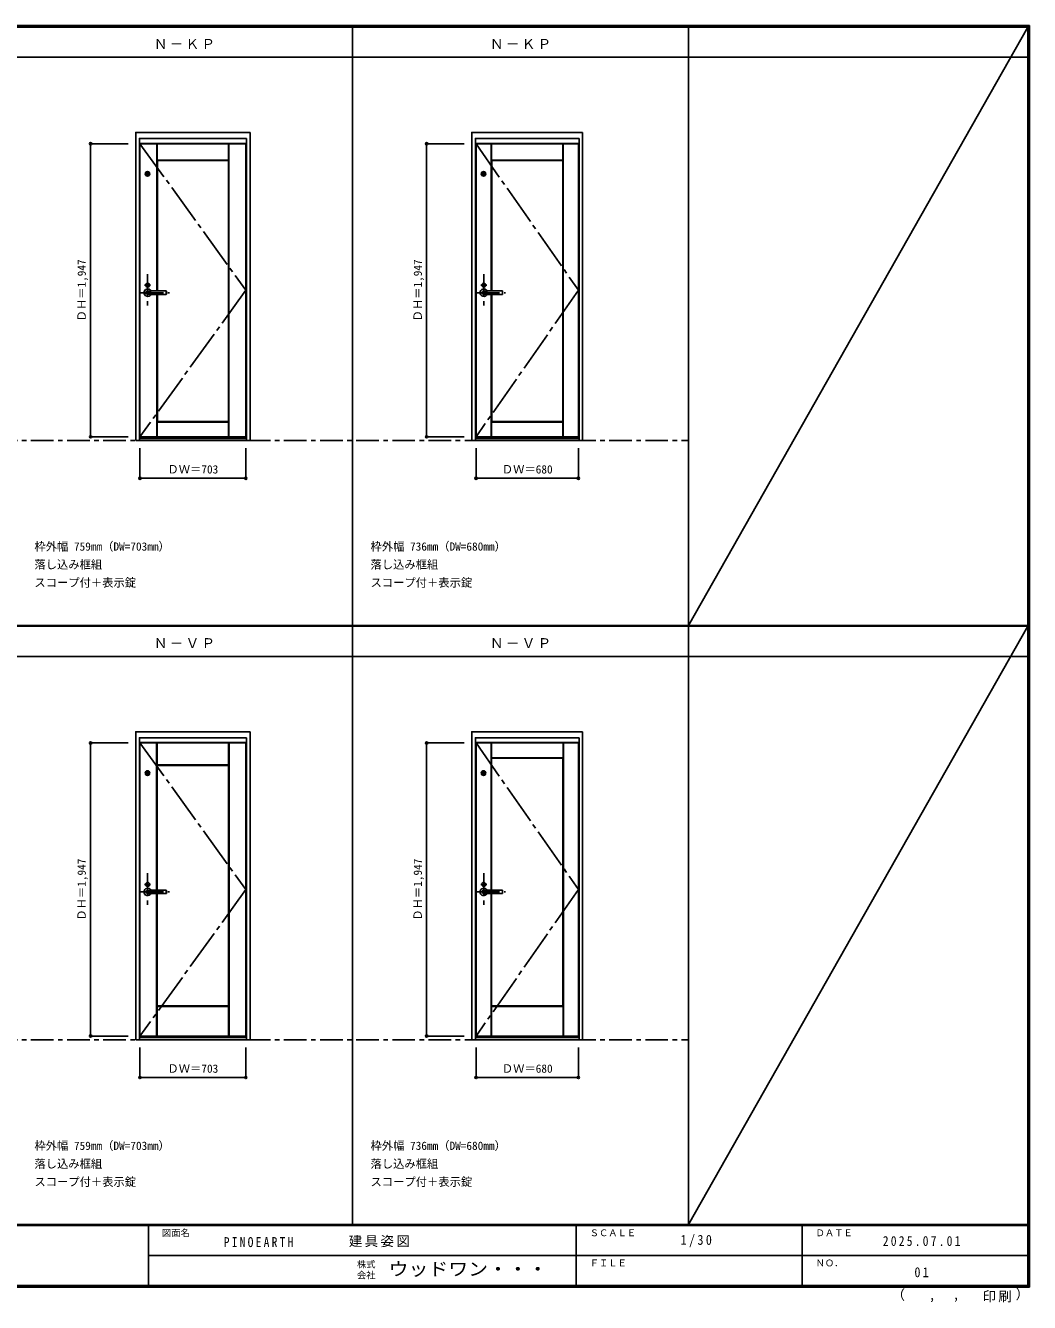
# Model space of a CAD drawing. Units: millimetres, scale not verified. Extents: x -6000 to 5700, y -4307 to 4175.
# Drawn here: x -966 to 5700, y -4307 to 4175 of the extents above; entities that cross this region are included whole.
import ezdxf
from ezdxf.enums import TextEntityAlignment as Align

# ---------------------------------------------------------------- set-up
doc = ezdxf.new("R2010")
doc.units = ezdxf.units.MM
doc.header["$LTSCALE"] = 30
doc.header["$PDMODE"] = 32
doc.header["$PDSIZE"] = 15
for name, pattern in [('CHAIN1', [8, 5, -1, 1, -1]), ('CHAIN2', [12, 9, -1, 1, -1]), ('DASHED1', [1.8, 1.2, -0.6])]:
    doc.linetypes.add(name, pattern=pattern)
for name, color, linetype in [('0-1_通り芯', 4, 'CHAIN1'), ('0-2_扉', 3, 'Continuous'), ('0-3_仕上げ', 7, 'Continuous'), ('0-4_枠', 3, 'Continuous'), ('0-5_レバー', 3, 'Continuous'), ('0-7_', 7, 'CHAIN2'), ('0-A_文字', 7, 'Continuous'), ('0-B_寸法', 7, 'Continuous'), ('F-1_枠', 6, 'Continuous'), ('F-A_文字', 7, 'Continuous')]:
    doc.layers.add(name, color=color, linetype=linetype)
doc.styles.add('ＭＳ ゴシック', font='')
doc.styles.get('ＭＳ ゴシック').set_extended_font_data('MS Gothic')

msp = doc.modelspace()

# ---------------------------------------------------------------- linework, layer by layer
at = {"layer": '0-1_通り芯'}
for p, q in [((-155.2, 2524.5), (-155.2, 2314.5)), ((2076.4, 2524.5), (2076.4, 2314.5)), ((-200.2, 2400.5), (-10.2, 2400.5)), ((-175.2, 2450.5), (-135.2, 2450.5)), ((2031.4, 2400.5), (2221.4, 2400.5)), ((2056.4, 2450.5), (2096.4, 2450.5)), ((-155.2, -1456), (-155.2, -1666)), ((2076.4, -1456), (2076.4, -1666)), ((-200.2, -1580), (-10.2, -1580)), ((-175.2, -1530), (-135.2, -1530)), ((2031.4, -1580), (2221.4, -1580)), ((2056.4, -1530), (2096.4, -1530))]:
    msp.add_line(p, q, dxfattribs=at)
at = {"layer": '0-1_通り芯', "color": 7}
for p, q in [((-5490, 1418), (3436.4, 1418)), ((-5490, -2562.5), (3436.4, -2562.5))]:
    msp.add_line(p, q, dxfattribs=at)
at = {"layer": '0-2_扉'}
for p, q in [((-206.2, 3390), (496.8, 3390)), ((-206.2, 1443), (-206.2, 3390)), ((496.8, 1443), (496.8, 3390)), ((2025.4, 3390), (2705.4, 3390)), ((2025.4, 1443), (2025.4, 3390)), ((2705.4, 1443), (2705.4, 3390)), ((-206.2, 1443), (496.8, 1443)), ((2025.4, 1443), (2705.4, 1443)), ((-206.2, -590.5), (496.8, -590.5)), ((-206.2, -2537.5), (-206.2, -590.5)), ((496.8, -2537.5), (496.8, -590.5)), ((2025.4, -590.5), (2705.4, -590.5)), ((2025.4, -2537.5), (2025.4, -590.5)), ((2705.4, -2537.5), (2705.4, -590.5)), ((-206.2, -2537.5), (496.8, -2537.5)), ((2025.4, -2537.5), (2705.4, -2537.5))]:
    msp.add_line(p, q, dxfattribs=at)
at = {"layer": '0-3_仕上げ'}
for p, q in [((-94.2, 2412), (-94.2, 3390)), ((-92.7, 3280), (-92.7, 3390)), ((-91.2, 3281.5), (-91.2, 3390)), ((381.8, 3281.5), (381.8, 3390)), ((383.3, 3280), (383.3, 3390)), ((384.8, 1443), (384.8, 3390)), ((2125.9, 2412), (2125.9, 3390)), ((2128.9, 3281.5), (2128.9, 3390)), ((2601.9, 3281.5), (2601.9, 3390)), ((2603.4, 3280), (2603.4, 3390)), ((2604.9, 1443), (2604.9, 3390)), ((-91.2, 3281.5), (-92.7, 3280)), ((-90.2, 3277.5), (-92.7, 3280)), ((381.8, 3281.5), (-91.2, 3281.5)), ((380.8, 3277.5), (383.3, 3280)), ((381.8, 3281.5), (383.3, 3280)), ((2129.9, 3277.5), (2127.4, 3280)), ((2128.9, 3281.5), (2601.9, 3281.5)), ((2600.9, 3277.5), (2603.4, 3280)), ((2601.9, 3281.5), (2603.4, 3280)), ((-94.2, 1443), (-94.2, 2389)), ((2125.9, 1443), (2125.9, 2389)), ((-90.2, 1545), (-92.7, 1542.5)), ((-91.2, 1541), (-92.7, 1542.5)), ((-92.7, 1443), (-92.7, 1542.5)), ((-91.2, 1443), (-91.2, 1541)), ((-91.2, 1541), (381.8, 1541)), ((380.8, 1545), (383.3, 1542.5)), ((381.8, 1541), (383.3, 1542.5)), ((381.8, 1443), (381.8, 1541)), ((383.3, 1443), (383.3, 1542.5)), ((2129.9, 1545), (2127.4, 1542.5)), ((2127.4, 1443), (2127.4, 1542.5)), ((2128.9, 1541), (2127.4, 1542.5)), ((2128.9, 1443), (2128.9, 1541)), ((2128.9, 1541), (2601.9, 1541)), ((2600.9, 1545), (2603.4, 1542.5)), ((2601.9, 1541), (2603.4, 1542.5)), ((2601.9, 1443), (2601.9, 1541)), ((2603.4, 1443), (2603.4, 1542.5)), ((-95.2, -1568.5), (-95.2, -590.5)), ((-93.7, -738), (-93.7, -590.5)), ((382.8, -736.5), (382.8, -590.5)), ((384.3, -738), (384.3, -590.5)), ((385.8, -2537.5), (385.8, -590.5)), ((2124.9, -1568.5), (2124.9, -590.5)), ((2126.4, -690), (2126.4, -590.5)), ((2127.9, -688.5), (2127.9, -590.5)), ((2602.9, -688.5), (2602.9, -590.5)), ((2604.4, -690), (2604.4, -590.5)), ((2605.9, -2537.5), (2605.9, -590.5)), ((-92.2, -736.5), (-93.7, -738)), ((-91.2, -740.5), (-93.7, -738)), ((381.8, -740.5), (384.3, -738)), ((382.8, -736.5), (384.3, -738)), ((2127.9, -688.5), (2126.4, -690)), ((2128.9, -692.5), (2126.4, -690)), ((2127.9, -688.5), (2602.9, -688.5)), ((2601.9, -692.5), (2604.4, -690)), ((2602.9, -688.5), (2604.4, -690)), ((-95.2, -2537.5), (-95.2, -1591.5)), ((2124.9, -2537.5), (2124.9, -1591.5)), ((-91.2, -2337.5), (-93.7, -2340)), ((-92.2, -2341.5), (-93.7, -2340)), ((-93.7, -2537.5), (-93.7, -2340)), ((-92.2, -2537.5), (-92.2, -2341.5)), ((-92.2, -2341.5), (382.8, -2341.5)), ((381.8, -2337.5), (384.3, -2340)), ((382.8, -2341.5), (384.3, -2340)), ((382.8, -2537.5), (382.8, -2341.5)), ((384.3, -2537.5), (384.3, -2340)), ((2128.9, -2337.5), (2126.4, -2340)), ((2126.4, -2537.5), (2126.4, -2340)), ((2127.9, -2341.5), (2126.4, -2340)), ((2127.9, -2341.5), (2602.9, -2341.5)), ((2127.9, -2537.5), (2127.9, -2341.5)), ((2601.9, -2337.5), (2604.4, -2340)), ((2602.9, -2341.5), (2604.4, -2340)), ((2602.9, -2537.5), (2602.9, -2341.5)), ((2604.4, -2537.5), (2604.4, -2340))]:
    msp.add_line(p, q, dxfattribs=at)
at = {"layer": '0-3_仕上げ', "color": 3}
for p, q in [((-90.2, 2412), (-90.2, 3277.5)), ((380.8, 3277.5), (-90.2, 3277.5)), ((380.8, 1545), (380.8, 3277.5)), ((2129.9, 2412), (2129.9, 3277.5)), ((2600.9, 3277.5), (2129.9, 3277.5)), ((-90.2, 1545), (-90.2, 2389)), ((2129.9, 1545), (2129.9, 2389)), ((-90.2, 1545), (380.8, 1545)), ((-91.2, -1568.5), (-91.2, -740.5)), ((2601.9, -692.5), (2128.9, -692.5)), ((2128.9, -1568.5), (2128.9, -692.5)), ((2601.9, -2337.5), (2601.9, -692.5)), ((-91.2, -2337.5), (-91.2, -1591.5)), ((2128.9, -2337.5), (2128.9, -1591.5)), ((-91.2, -2337.5), (381.8, -2337.5)), ((2128.9, -2337.5), (2601.9, -2337.5))]:
    msp.add_line(p, q, dxfattribs=at)
at = {"layer": '0-3_仕上げ', "color": 4, "linetype": 'DASHED1'}
for p, q in [((-167.7, 3185.1), (-151.3, 3201.5)), ((-167.62, 3195.07), (-161.27, 3201.42)), ((-163.23, 3179.67), (-145.87, 3197.03)), ((-155.48, 3177.52), (-143.72, 3189.28)), ((2063.9, 3185.1), (2080.3, 3201.5)), ((2063.98, 3195.07), (2070.33, 3201.42)), ((2068.37, 3179.67), (2085.73, 3197.03)), ((2076.12, 3177.52), (2087.88, 3189.28)), ((-167.7, -795.4), (-151.3, -779)), ((-167.62, -785.43), (-161.27, -779.08)), ((-163.23, -800.83), (-145.87, -783.47)), ((-155.48, -802.98), (-143.72, -791.22)), ((2063.9, -795.4), (2080.3, -779)), ((2063.98, -785.43), (2070.33, -779.08)), ((2068.37, -800.83), (2085.73, -783.47)), ((2076.12, -802.98), (2087.88, -791.22))]:
    msp.add_line(p, q, dxfattribs=at)
at = {"layer": '0-3_仕上げ'}
for points in [[(2128.9, 3281.5), (2127.4, 3280), (2127.4, 3390)], [(382.8, -736.5), (-92.2, -736.5), (-92.2, -590.5)]]:
    msp.add_lwpolyline(points, dxfattribs=at)
at = {"layer": '0-3_仕上げ', "color": 3}
for points in [[(2129.9, 1545), (2600.9, 1545), (2600.9, 3277.5)], [(381.8, -2337.5), (381.8, -740.5), (-91.2, -740.5)]]:
    msp.add_lwpolyline(points, dxfattribs=at)
at = {"layer": '0-3_仕上げ'}
for centre in [(-156.2, 3190), (2075.4, 3190), (-156.2, -790.5), (2075.4, -790.5)]:
    msp.add_circle(centre, 15, dxfattribs=at)
at = {"layer": '0-3_仕上げ', "color": 3}
for centre in [(-156.2, 3190), (2075.4, 3190), (-156.2, -790.5), (2075.4, -790.5)]:
    msp.add_circle(centre, 12.5, dxfattribs=at)
at = {"layer": '0-4_枠'}
for p, q in [((500.8, 1418), (500.8, 3425)), ((524.8, 1418), (524.8, 3465)), ((2709.4, 1418), (2709.4, 3425)), ((2733.4, 1418), (2733.4, 3465)), ((-210.2, 3392), (500.8, 3392)), ((2021.4, 3392), (2709.4, 3392)), ((-234.2, 1418), (524.8, 1418)), ((-210.2, 1433), (500.8, 1433)), ((1997.4, 1418), (2733.4, 1418)), ((2021.4, 1433), (2709.4, 1433)), ((-210.2, -588.5), (500.8, -588.5)), ((500.8, -2562.5), (500.8, -555.5)), ((524.8, -2562.5), (524.8, -515.5)), ((2021.4, -588.5), (2709.4, -588.5)), ((2709.4, -2562.5), (2709.4, -555.5)), ((2733.4, -2562.5), (2733.4, -515.5)), ((-234.2, -2562.5), (524.8, -2562.5)), ((-210.2, -2547.5), (500.8, -2547.5)), ((1997.4, -2562.5), (2733.4, -2562.5)), ((2021.4, -2547.5), (2709.4, -2547.5))]:
    msp.add_line(p, q, dxfattribs=at)
for points in [[(-234.2, 1418), (-234.2, 3465), (524.8, 3465)], [(-210.2, 1418), (-210.2, 3425), (500.8, 3425)], [(1997.4, 1418), (1997.4, 3465), (2733.4, 3465)], [(2021.4, 1418), (2021.4, 3425), (2709.4, 3425)], [(-234.2, -2562.5), (-234.2, -515.5), (524.8, -515.5)], [(-210.2, -2562.5), (-210.2, -555.5), (500.8, -555.5)], [(1997.4, -2562.5), (1997.4, -515.5), (2733.4, -515.5)], [(2021.4, -2562.5), (2021.4, -555.5), (2709.4, -555.5)]]:
    msp.add_lwpolyline(points, dxfattribs=at)
at = {"layer": '0-5_レバー'}
for p, q in [((-155.2, 2410), (-136.2, 2410)), ((-155.2, 2391), (-136.2, 2391)), ((-136.2, 2411), (-135.2, 2412)), ((-136.2, 2390), (-136.2, 2411)), ((-136.2, 2390), (-135.2, 2389)), ((-135.2, 2412), (-31.2, 2412)), ((-31.2, 2389), (-135.2, 2389)), ((-30.2, 2411), (-31.2, 2412)), ((-30.2, 2390), (-31.2, 2389)), ((-30.2, 2390), (-30.2, 2411)), ((2076.4, 2410), (2095.4, 2410)), ((2076.4, 2391), (2095.4, 2391)), ((2095.4, 2411), (2096.4, 2412)), ((2095.4, 2390), (2095.4, 2411)), ((2095.4, 2390), (2096.4, 2389)), ((2096.4, 2412), (2200.4, 2412)), ((2200.4, 2389), (2096.4, 2389)), ((2201.4, 2411), (2200.4, 2412)), ((2201.4, 2390), (2200.4, 2389)), ((2201.4, 2390), (2201.4, 2411)), ((-155.2, -1570.5), (-136.2, -1570.5)), ((-155.2, -1589.5), (-136.2, -1589.5)), ((-136.2, -1569.5), (-135.2, -1568.5)), ((-136.2, -1590.5), (-136.2, -1569.5)), ((-136.2, -1590.5), (-135.2, -1591.5)), ((-135.2, -1568.5), (-31.2, -1568.5)), ((-31.2, -1591.5), (-135.2, -1591.5)), ((-30.2, -1569.5), (-31.2, -1568.5)), ((-30.2, -1590.5), (-31.2, -1591.5)), ((-30.2, -1590.5), (-30.2, -1569.5)), ((2076.4, -1570.5), (2095.4, -1570.5)), ((2076.4, -1589.5), (2095.4, -1589.5)), ((2095.4, -1569.5), (2096.4, -1568.5)), ((2095.4, -1590.5), (2095.4, -1569.5)), ((2095.4, -1590.5), (2096.4, -1591.5)), ((2096.4, -1568.5), (2200.4, -1568.5)), ((2200.4, -1591.5), (2096.4, -1591.5)), ((2201.4, -1569.5), (2200.4, -1568.5)), ((2201.4, -1590.5), (2200.4, -1591.5)), ((2201.4, -1590.5), (2201.4, -1569.5))]:
    msp.add_line(p, q, dxfattribs=at)
at = {"layer": '0-5_レバー', "color": 4}
for p, q in [((-135.2, 2389), (-135.2, 2412)), ((-31.2, 2412), (-31.2, 2389)), ((2096.4, 2389), (2096.4, 2412)), ((2200.4, 2412), (2200.4, 2389)), ((-135.2, -1591.5), (-135.2, -1568.5)), ((-31.2, -1568.5), (-31.2, -1591.5)), ((2096.4, -1591.5), (2096.4, -1568.5)), ((2200.4, -1568.5), (2200.4, -1591.5))]:
    msp.add_line(p, q, dxfattribs=at)
for centre in [(-155.2, 2450.5), (2076.4, 2450.5), (-155.2, -1530), (2076.4, -1530)]:
    msp.add_circle(centre, 13, dxfattribs=at)
for centre, radius, start, end in [((-155.2, 2400.5), 24.55, 27.93255, 332.06745), ((-155.2, 2400.5), 11, 59.72736, 300.27264), ((2076.4, 2400.5), 24.55, 27.93255, 332.06745), ((2076.4, 2400.5), 11, 59.72736, 300.27264), ((-155.2, -1580), 24.55, 27.93255, 332.06745), ((-155.2, -1580), 11, 59.72736, 300.27264), ((2076.4, -1580), 24.55, 27.93255, 332.06745), ((2076.4, -1580), 11, 59.72736, 300.27264)]:
    msp.add_arc(centre, radius, start, end, dxfattribs=at)
at = {"layer": '0-5_レバー'}
for centre in [(-155.2, 2400.5), (2076.4, 2400.5), (-155.2, -1580), (2076.4, -1580)]:
    msp.add_arc(centre, 9.5, 90, 270, dxfattribs=at)
at = {"layer": '0-7_'}
for p, q in [((-206.2, 3390), (496.8, 2416.5)), ((496.8, 2416.5), (-206.2, 1443)), ((-206.2, -590.5), (496.8, -1564)), ((496.8, -1564), (-206.2, -2537.5))]:
    msp.add_line(p, q, dxfattribs=at)
for points in [[(2025.4, 3390), (2705.4, 2416.5), (2025.4, 1443)], [(2025.4, -590.5), (2705.4, -1564), (2025.4, -2537.5)]]:
    msp.add_lwpolyline(points, dxfattribs=at)
at = {"layer": '0-B_寸法', "color": 4}
for p, q in [((-534.2, 3390), (-284.2, 3390)), ((-534.2, 3390), (-534.2, 1443)), ((1697.4, 3390), (1947.4, 3390)), ((1697.4, 3390), (1697.4, 1443)), ((-534.2, 1443), (-284.2, 1443)), ((1697.4, 1443), (1947.4, 1443)), ((-206.2, 1168), (-206.2, 1368)), ((496.8, 1168), (496.8, 1368)), ((2025.4, 1168), (2025.4, 1368)), ((2705.4, 1168), (2705.4, 1368)), ((-206.2, 1168), (496.8, 1168)), ((2025.4, 1168), (2705.4, 1168)), ((-534.2, -590.5), (-284.2, -590.5)), ((-534.2, -590.5), (-534.2, -2537.5)), ((1697.4, -590.5), (1947.4, -590.5)), ((1697.4, -590.5), (1697.4, -2537.5)), ((-534.2, -2537.5), (-284.2, -2537.5)), ((1697.4, -2537.5), (1947.4, -2537.5)), ((-206.2, -2812.5), (-206.2, -2612.5)), ((496.8, -2812.5), (496.8, -2612.5)), ((2025.4, -2812.5), (2025.4, -2612.5)), ((2705.4, -2812.5), (2705.4, -2612.5)), ((-206.2, -2812.5), (496.8, -2812.5)), ((2025.4, -2812.5), (2705.4, -2812.5))]:
    msp.add_line(p, q, dxfattribs=at)
at = {"layer": '0-B_寸法'}
for p in [(-534.2, 3390), (1697.4, 3390), (-534.2, 1443), (1697.4, 1443), (-206.2, 1168), (496.8, 1168), (2025.4, 1168), (2705.4, 1168), (-534.2, -590.5), (1697.4, -590.5), (-534.2, -2537.5), (1697.4, -2537.5), (-206.2, -2812.5), (496.8, -2812.5), (2025.4, -2812.5), (2705.4, -2812.5)]:
    msp.add_point(p, dxfattribs=at)
at = {"layer": 'F-1_枠'}
for p, q in [((-6000, 4175), (5700, 4175)), ((-6000, 4170), (5700, 4170)), ((-6000, 4165), (5700, 4165)), ((1204.8, 4175), (1204.8, -3790)), ((3436.4, 4175), (3436.4, -3790)), ((5690, 4175), (5690, -4205)), ((5695, 4175), (5695, -4205)), ((5700, 4175), (5700, -4205)), ((-6000, 3965), (5700, 3965)), ((-6000, 190.5), (5700, 190.5)), ((-6000, 187.5), (5700, 187.5)), ((-6000, 184.5), (5700, 184.5)), ((-6000, -15.5), (5700, -15.5)), ((5700, -3790), (-6000, -3790)), ((5700, -3795), (-6000, -3795)), ((-150, -3795), (-150, -4195)), ((2690, -3795), (2690, -4195)), ((4190, -3795), (4190, -4195)), ((-150, -3995), (5690, -3995.01)), ((5700, -4195), (-6000, -4195)), ((5700, -4200), (-6000, -4200)), ((5700, -4205), (-6000, -4205))]:
    msp.add_line(p, q, dxfattribs=at)
at = {"layer": 'F-A_文字'}
for p, q in [((3436.4, 190.5), (5690, 4165)), ((3436.4, -3790), (5690, 184.5))]:
    msp.add_line(p, q, dxfattribs=at)

# ---------------------------------------------------------------- texts
at = {"layer": '0-A_文字', "style": 'ＭＳ ゴシック'}
for s, p in [('枠外幅 759mm（DW=703mm）', (-906.8, 670.5)), ('枠外幅 736mm（DW=680mm）', (1324.8, 670.5)), ('落し込み框組', (-906.8, 550.5)), ('落し込み框組', (1324.8, 550.5)), ('スコープ付＋表示錠', (-906.8, 430.5)), ('スコープ付＋表示錠', (1324.8, 430.5)), ('枠外幅 759mm（DW=703mm）', (-906.8, -3310)), ('枠外幅 736mm（DW=680mm）', (1324.8, -3310)), ('落し込み框組', (-906.8, -3430)), ('落し込み框組', (1324.8, -3430)), ('スコープ付＋表示錠', (-906.8, -3550)), ('スコープ付＋表示錠', (1324.8, -3550))]:
    msp.add_text(s, height=54.99, dxfattribs=at).set_placement(p, align=Align.BOTTOM_LEFT)
at = {"layer": '0-A_文字', "char_height": 65.98, "attachment_point": 7, "style": 'ＭＳ ゴシック'}
for s, insert in [('\\T1.17;Ｎ－ＫＰ', (-113.5, 4020)), ('\\T1.17;Ｎ－ＫＰ', (2118.1, 4020)), ('\\T1.17;Ｎ－ＶＰ', (-113.5, 39.5)), ('\\T1.17;Ｎ－ＶＰ', (2118.1, 39.5))]:
    msp.add_mtext(s, dxfattribs=dict(at, insert=insert))
at = {"layer": '0-B_寸法', "style": 'ＭＳ ゴシック'}
for p in [(-549.2, 2209.75), (1682.4, 2209.75), (-549.2, -1770.75), (1682.4, -1770.75)]:
    msp.add_text('ＤＨ＝1,947', height=54.99, rotation=90, dxfattribs=at).set_placement(p, align=Align.BOTTOM_LEFT)
for s, p in [('ＤＷ＝703', (-23.45, 1183)), ('ＤＷ＝680', (2196.65, 1183)), ('ＤＷ＝703', (-23.45, -2797.5)), ('ＤＷ＝680', (2196.65, -2797.5))]:
    msp.add_text(s, height=54.99, dxfattribs=at).set_placement(p, align=Align.BOTTOM_LEFT)
at = {"layer": 'F-A_文字', "style": 'ＭＳ ゴシック'}
for s, height, p in [('図面名', 43.99, (-60, -3880)), ('ＳＣＡＬＥ', 43.99, (2780, -3880)), ('ＤＡＴＥ', 43.99, (4280, -3880)), ('株式', 43.99, (1235, -4089)), ('ＦＩＬＥ', 43.99, (2780, -4080)), ('ＮＯ．', 43.99, (4280, -4080)), ('会社', 43.99, (1235, -4161)), ('（', 65.98, (4784.03, -4308.31)), ('）', 65.98, (5608.4, -4304.13)), (',', 65.98, (5031.28, -4308.31)), (',', 65.98, (5190.2, -4305.53))]:
    msp.add_text(s, height=height, dxfattribs=at).set_placement(p, align=Align.BOTTOM_LEFT)
at = {"layer": 'F-A_文字', "style": 'ＭＳ ゴシック', "width": 1.1}
msp.add_text('ウッドワン・・・', height=87.98, dxfattribs=at).set_placement((1445, -4155), align=Align.BOTTOM_LEFT)
at = {"layer": 'F-A_文字', "char_height": 65.98, "attachment_point": 7, "style": 'ＭＳ ゴシック'}
for s, insert in [('\\T1.39;\\W0.85;PINOEARTH', (350, -3940)), ('\\T1.17;建具姿図', (1180.42, -3940)), ('\\T1.38;\\W0.9;1/30', (3383.75, -3940)), ('\\T1.39;\\W0.85;2025.07.01', (4726.25, -3932.5)), ('\\T1.36;\\W0.9;01', (4936.25, -4140)), ('\\T1.17;印刷', (5388.15, -4306.92))]:
    msp.add_mtext(s, dxfattribs=dict(at, insert=insert))

doc.saveas('drawing.dxf')
